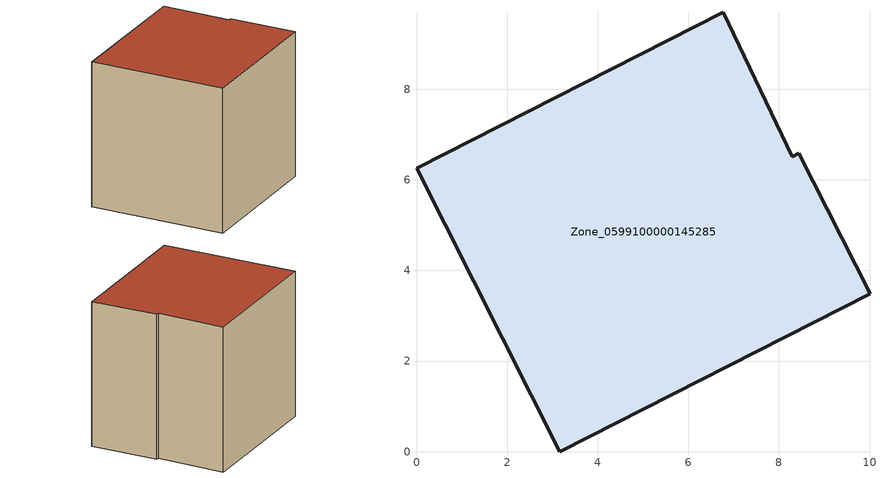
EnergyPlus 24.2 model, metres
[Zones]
Zone_0599100000145285
 floor ground (C_G): 3.16,0 0,6.25 6.78,9.7 8.29,6.51 8.44,6.58 10.01,3.49 z0
 wall outside (C_F): 3.16,0 10.01,3.49 8.44,6.58 8.29,6.51 6.78,9.7 0,6.25 3.16,0 z0:7.54
 roof outside (C_R): 0,6.25 3.16,0 10.01,3.49 8.44,6.58 8.29,6.51 6.78,9.7 z7.54
[BUILDING]
Pand.0599100000145285: North Axis=0; Terrain=City; Loads Convergence Tolerance Value=0.04; Temperature Convergence Tolerance Value=0.4; Solar Distribution=FullExterior; Maximum Number of Warmup Days=25; Minimum Number of Warmup Days=1
[Site:Location]
Rotterdam.The.Hague.AP_ZH_NLD Design_Conditions: Latitude=51.96; Longitude=4.45; Time Zone=1; Elevation=-4.5
[SITE:GROUNDTEMPERATURE:BUILDINGSURFACE]
18, 18, 18, 18, 18, 18, 18, 18, 18, 18, 18, 18
[MATERIAL] Thermal Absorptance=0.9; Solar Absorptance=0.7; Visible Absorptance=0.7
Name | Roughness | Thickness | Conductivity | Density | Specific Heat
G.TC.1946 | MediumSmooth | 0.15 | 1 | 540 | 1210
F.TC.1946 | Rough | 0.3 | 0.857143 | 1920 | 840
R.TC.1946 | MediumRough | 0.2 | 0.909091 | 1500 | 1000
[CONSTRUCTION]
C_G: G.TC.1946
C_F: F.TC.1946
C_R: R.TC.1946
[ZONE]
Zone_0599100000145285: Type=1; Multiplier=1; Ceiling Height=Autocalculate; Volume=Autocalculate; Floor Area=autocalculate; Part of Total Floor Area=Yes
[ZONEINFILTRATION:DESIGNFLOWRATE]
Infil_Zone_0599100000145285: Zone or ZoneList or Space or SpaceList=Zone_0599100000145285; Schedule=AlwaysOn; Design Flow Rate Calculation Method=Flow/Area; Flow Rate per Floor Area=0.003; Constant Term Coefficient=1; Temperature Term Coefficient=0; Velocity Term Coefficient=0; Velocity Squared Term Coefficient=0
[HVACTEMPLATE:ZONE:IDEALLOADSAIRSYSTEM]
Zone_0599100000145285: Maximum Heating Supply Air Temperature=50; Minimum Cooling Supply Air Temperature=13; Maximum Heating Supply Air Humidity Ratio=0.0156; Minimum Cooling Supply Air Humidity Ratio=0.0077; Heating Limit=NoLimit; Cooling Limit=NoLimit; Dehumidification Control Type=ConstantSensibleHeatRatio; Cooling Sensible Heat Ratio=0.7; Dehumidification Setpoint=60; Humidification Control Type=None; Humidification Setpoint=30; Outdoor Air Method=None; Outdoor Air Flow Rate per Person=0.00944; Outdoor Air Flow Rate per Zone Floor Area=0; Outdoor Air Flow Rate per Zone=0; Demand Controlled Ventilation Type=None; Outdoor Air Economizer Type=NoEconomizer; Heat Recovery Type=None; Sensible Heat Recovery Effectiveness=0.7; Latent Heat Recovery Effectiveness=0.65
[ZONECONTROL:THERMOSTAT]
ThermostatControl_Zone_0599100000145285: Zone or ZoneList=Zone_0599100000145285; Control Type Schedule=DualSetpointControlType; Control 1=Thermostat_Zone_0599100000145285; Temperature Difference Between Cutout And Setpoint=0
[THERMOSTATSETPOINT:DUALSETPOINT]
Thermostat_Zone_0599100000145285: Heating Setpoint Temperature Schedule=HeatingSetpoint_Zone_0599100000145285; Cooling Setpoint Temperature Schedule=CoolingSetpoint_Zone_0599100000145285
[SCHEDULE:COMPACT]
HeatingSetpoint_Zone_0599100000145285: Through: 12/31, For: AllDays, Until: 24:00, 21
CoolingSetpoint_Zone_0599100000145285: Through: 12/31, For: AllDays, Until: 24:00, 24
DualSetpointControlType: Through: 12/31, For: AllDays, Until: 24:00, 4
AlwaysOn: Through: 12/31, For: AllDays, Until: 24:00, 1
